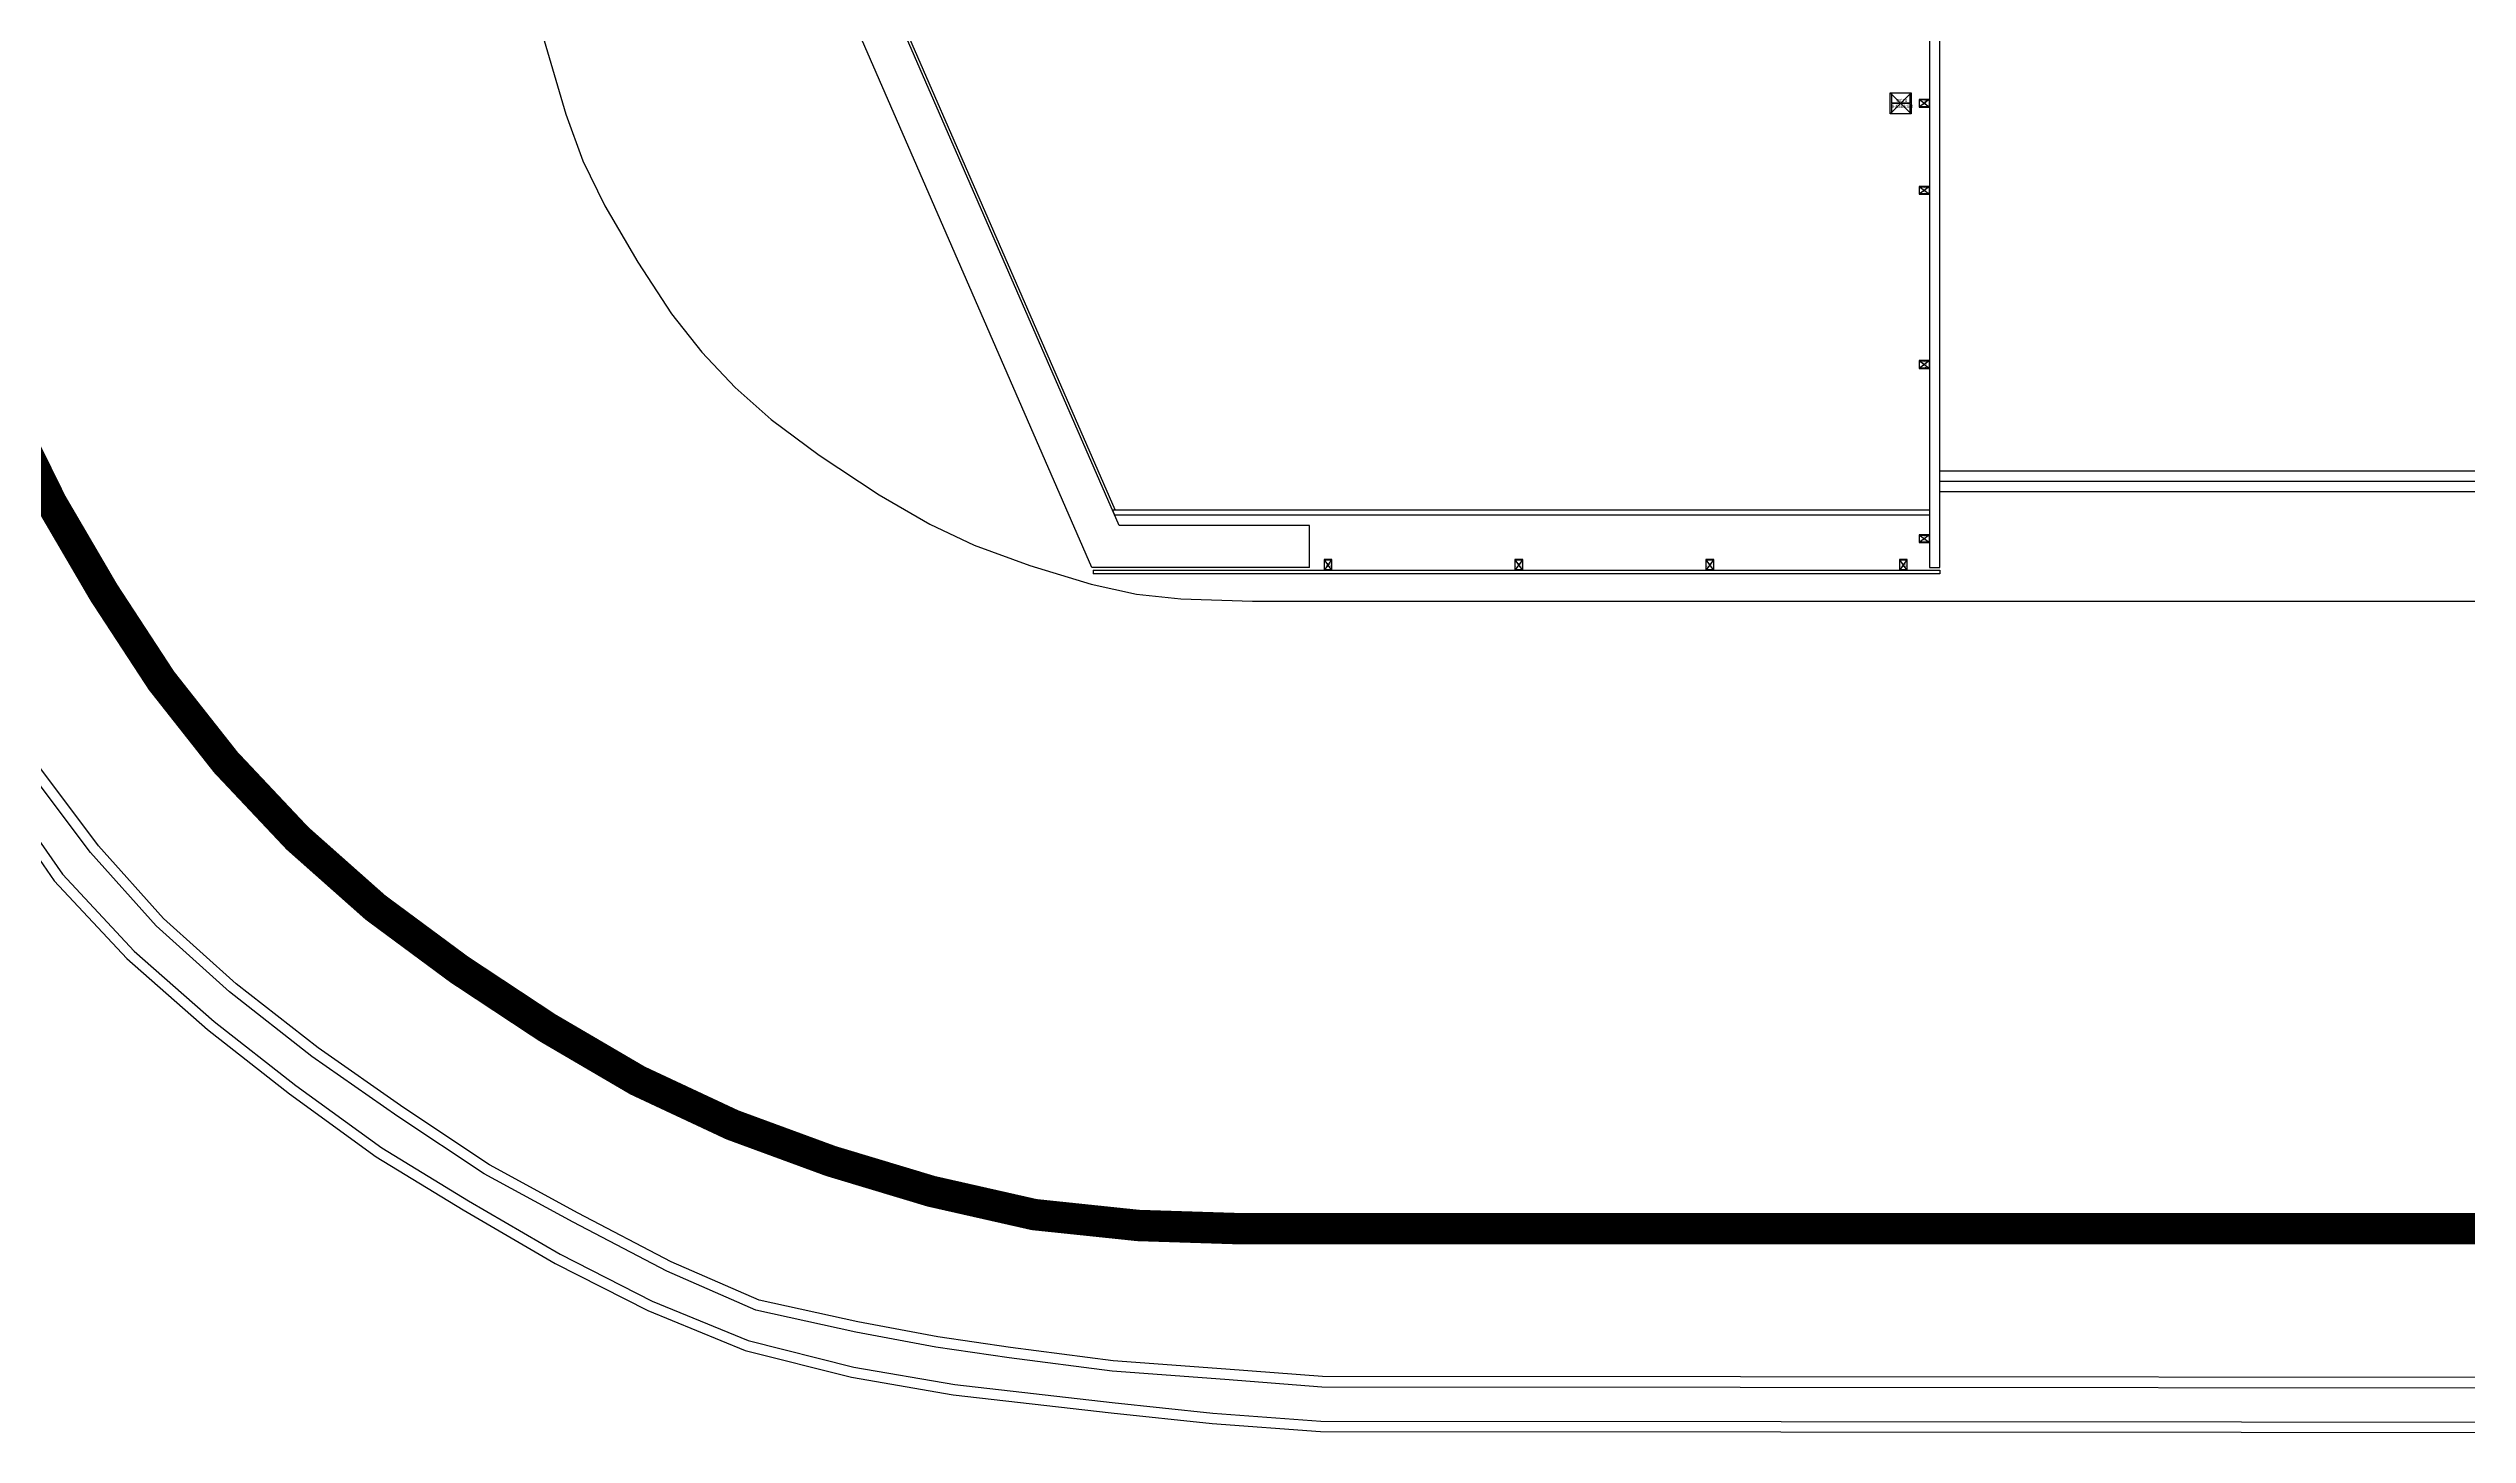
# Model space of a CAD drawing. Header units: millimetres. Extents: x -26983 to 60590, y 825 to 42375.
# Drawn here: x 55604 to 56509, y 16828 to 17347 of the extents above; entities that cross this region are included whole.
import ezdxf
from ezdxf.enums import TextEntityAlignment as Align

# ---------------------------------------------------------------- set-up
doc = ezdxf.new("R2010")
doc.units = ezdxf.units.MM
doc.header["$LTSCALE"] = 100
doc.header["$MEASUREMENT"] = 0
doc.header["$PDSIZE"] = -10
doc.layers.get('0').update_dxf_attribs({"linetype": 'CONTINUOUS'})
doc.layers.get('Defpoints').update_dxf_attribs({"color": 171, "linetype": 'CONTINUOUS'})
for name, color, linetype in [('ELE9', 9, 'CONTINUOUS'), ('h COLUMN', 252, 'CONTINUOUS'), ('WC', 2, 'CONTINUOUS')]:
    doc.layers.add(name, color=color, linetype=linetype)
doc.styles.add('TE', font='malgun_0.ttf')

# ---------------------------------------------------------------- blocks, each defined once
blk = doc.blocks.new('*U205')
at = {"color": 0, "linetype": 'ByBlock'}
for p, q in [((100, 75), (-100, 75)), ((-100, 75), (-100, -75)), ((-94, 69), (94, 69)), ((-94, -69), (-94, 69)), ((94, 69), (94, -69)), ((100, -75), (100, 75)), ((-100, -75), (100, -75)), ((94, -69), (-94, -69))]:
    blk.add_line(p, q, dxfattribs=at)
at = {"layer": 'Defpoints'}
blk.add_point((0, 0), dxfattribs=at)
blk = doc.blocks.new('WC2')
at = {"layer": 'h COLUMN', "ltscale": 0.1}
for p, q in [((69, -94), (-69, 94)), ((69, 94), (-69, -94))]:
    blk.add_line(p, q, dxfattribs=at)
at = {"layer": 'h COLUMN', "ltscale": 0.1, "rotation": 90}
blk.add_blockref('*U205', (0, 0), dxfattribs=at)
at = {"layer": 'Defpoints', "style": 'TE'}
for s, width, p in [('WC2', 0.8, (-34, 19)), ('ㅁ-200x150x6', 0.5, (-65, -24))]:
    blk.add_text(s, height=30, dxfattribs=dict(at, width=width)).set_placement(p, align=Align.MIDDLE_LEFT)
blk = doc.blocks.new('WC10')
at = {"color": 3}
blk.add_lwpolyline([(179, 200), (200, 200), (200, -200), (179, -200), (179, -6), (-179, -6), (-179, -200), (-200, -200), (-200, 200), (-179, 200), (-179, 6), (179, 6)], close=True, dxfattribs=at)
at = {"layer": 'Defpoints', "ltscale": 10000}
for p, q in [((200, -200), (-200, 200)), ((-200, -200), (200, 200))]:
    blk.add_line(p, q, dxfattribs=at)
blk.add_lwpolyline([(-200, 200), (200, 200), (200, -200), (-200, -200)], close=True, dxfattribs=at)
at = {"layer": 'Defpoints', "style": 'TE'}
for s, width, p in [('WC10', 0.8, (-87, 54)), ('H-400x400x13x21', 0.5, (-159, -59))]:
    blk.add_text(s, height=60, dxfattribs=dict(at, width=width)).set_placement(p, align=Align.MIDDLE_LEFT)
blk = doc.blocks.new('지하2층 WC1 2 배치')
at = {"layer": 'WC'}
for name, p in [('WC10', (38150, -96375)), ('WC2', (27200, -105200)), ('WC2', (30850, -105200)), ('WC2', (34500, -105200)), ('WC2', (38200, -105200))]:
    blk.add_blockref(name, p, dxfattribs=at)
at = {"layer": 'WC', "rotation": 90}
for p in [(38600, -96375), (38600, -98040), (38600, -101370), (38600, -104700)]:
    blk.add_blockref('WC2', p, dxfattribs=at)
blk = doc.blocks.new('B2FF')
at = {"layer": 'ELE9', "color": 253, "ltscale": 10, "const_width": 600}
blk.add_lwpolyline([(37103758.1, 628595.8), (37125881, 544550.2), (37126442.4, 542638.1), (37127113.5, 540773.4), (37128023, 538925.2), (37129022.1, 537216.6), (37130122.3, 535533.5), (37131354.5, 533970.1), (37132725.1, 532515.4), (37134215.4, 531193.6), (37135817.6, 530008), (37137502.3, 528894.9), (37139226.5, 527885.6), (37141038.2, 527037.7), (37142920.8, 526346), (37144842.9, 525767.3), (37146808.3, 525322.4), (37148796.9, 525114.2), (37150790.4, 525050.9), (37359310.2, 525050.9)], dxfattribs=at)
at = {"layer": 'ELE9', "color": 253, "ltscale": 0.1}
for points in [[(37147911.4, 537696.3), (37124524.7, 591369.2), (37124524.7, 630346.3), (37174174.7, 630346.3), (37174174.7, 643846.3), (37351674.7, 643846.3), (37351674.7, 638946.3), (37355274.7, 638946.3), (37355274.7, 623346.3), (37351674.7, 623346.3)], [(37152074.7, 537696.3), (37152074.7, 538496.3), (37148435.5, 538496.3), (37141674.7, 554012.4), (37141674.7, 554646.3), (37141186.7, 554658.3), (37141174.7, 555146.3), (37141180.6, 555146.3), (37136719.3, 565385.1), (37136719.3, 565496.3), (37135919.3, 565496.3), (37135919.3, 566296.3), (37136322.3, 566296.3), (37130244, 580246.2)], [(37148359.3, 538796.3), (37141724.7, 554022.8), (37141724.7, 555196.3), (37141213.4, 555196.3), (37136769.3, 565395.5), (37136769.3, 566346.3), (37136355, 566346.3), (37130294, 580256.6)], [(37172249.7, 566846.3), (37163924.7, 566846.3), (37163924.7, 537696.3)], [(37163924.7, 537696.3), (37164124.7, 537696.3), (37164124.7, 566846.3)], [(37116312, 565896.3), (37122199.4, 543619.6), (37122796.6, 541402.1), (37123978.7, 538566.4), (37125311, 535882.7), (37126946.4, 533334.3), (37128074.8, 531703.9), (37129463.6, 530217.6), (37131002.5, 528863), (37132569.5, 527634.2), (37134226, 526429.5), (37135892.5, 525411.3), (37137647.6, 524388.6), (37139420.2, 523487.8), (37141280.7, 522722.3), (37143316.1, 522211.8), (37145260.3, 521877.2), (37148279.2, 521533.4), (37150208.7, 521326.5), (37152281.3, 521174.8), (37231492.1, 521115.5), (37298874.7, 521127.7)], [(37116518.8, 565896.3), (37122392.6, 543671.1), (37122986.3, 541466.9), (37124160.8, 538649.4), (37125485.3, 535981.5), (37127112.9, 533445.2), (37128230.9, 531829.7), (37129603, 530361.3), (37131130.4, 529016.9), (37132690, 527793.8), (37134337.2, 526596), (37135994.9, 525583), (37137743.4, 524564.3), (37139503.7, 523669.7), (37141343.4, 522912.8), (37143357.5, 522407.6), (37145288.6, 522075.3), (37148301.2, 521732.2), (37150226.7, 521525.7), (37152288.7, 521374.8), (37231492.3, 521315.5), (37298874.7, 521327.7)], [(37257374.5, 521985.7), (37231258.7, 521999.3), (37184291.4, 521999.7), (37152310, 522025.7), (37150456.2, 522169.6), (37148298.8, 522330.1), (37146331.5, 522582), (37144931.3, 522784.9), (37143400, 523076.2), (37141489.8, 523496), (37139783, 524238.3), (37137994.8, 525175.5), (37136290.4, 526104.9), (37134643.9, 527196.7), (37133000.9, 528347.9), (37131421.7, 529582.2), (37130022, 530841.4), (37128766.5, 532245.8), (37127631.8, 533758.2), (37125825.7, 536689.4), (37124689.4, 538975.4), (37123600, 541581.1), (37122942, 543909.9), (37117141.8, 565896.3)], [(37257574.4, 522185.6), (37231258.8, 522199.3), (37184291.4, 522199.7), (37152317.9, 522225.7), (37150471.3, 522369), (37148319, 522529.2), (37146358.6, 522780.2), (37144964.3, 522982.2), (37143440.1, 523272.2), (37141551.7, 523687.1), (37139869.4, 524418.8), (37138089.1, 525351.9), (37136393.7, 526276.3), (37134756.6, 527361.9), (37133120, 528508.7), (37131550.4, 529735.5), (37130163.9, 530982.8), (37128921.3, 532372.7), (37127797.3, 533870.9), (37126000.7, 536786.6), (37124871.4, 539058.6), (37123789.2, 541647.1), (37123134.9, 543962.6), (37117348.7, 565896.3)], [(37164124.7, 539546.3), (37339249.7, 539546.3)], [(37148304.7, 538796.3), (37163924.7, 538796.3), (37163924.7, 538696.3), (37148348.3, 538696.3), (37148304.7, 538796.3)], [(37152074.7, 537696.3), (37147911.4, 537696.3)], [(37147933.2, 537646.3), (37164124.7, 537646.3), (37164124.7, 537571.3), (37147933.2, 537571.3)], [(37147933.2, 537646.3), (37147933.2, 537571.3)]]:
    blk.add_lwpolyline(points, dxfattribs=at)
at = {"layer": 'ELE9', "color": 253}
blk.add_lwpolyline([(37128670, 581095.9), (37137442.7, 547768.5), (37137855.2, 546363.4), (37138177.1, 545468.9), (37138599.6, 544610.4), (37139230, 543532.2), (37139875.9, 542544.3), (37140451.6, 541813.8), (37141090.1, 541136.1), (37141780.5, 540523.8), (37142699.2, 539843.9), (37143845.7, 539086.4), (37144812.6, 538520.4), (37145659.3, 538124.2), (37146723.2, 537733.2), (37147900.9, 537378.7), (37148764.4, 537183.2), (37149613, 537094.4), (37150980.9, 537050.9), (37359310.2, 537050.9)], dxfattribs=at)
at = {"layer": 'ELE9', "color": 253, "ltscale": 0.1}
for points in [[(37164124.7, 539346.3), (37310874.7, 539346.3), (37310874.7, 533131.4, -0.1867114), (37307749.7, 525054.7, -0.1867114)], [(37164124.7, 539146.3), (37310674.7, 539146.3), (37310674.7, 533131.4, -0.1908456), (37307473.9, 525050.9)]]:
    blk.add_lwpolyline(points, format="xyb", dxfattribs=at)
at = {"layer": 'ELE9', "color": 253}
blk.add_blockref('지하2층 WC1 2 배치', (37125224.7, 642946.3), dxfattribs=at)

msp = doc.modelspace()

# ---------------------------------------------------------------- block references
at = {"xscale": 0.01956471256889679, "yscale": 0.01956471256889679, "zscale": 0.01956471256889679}
msp.add_blockref('B2FF', (-670794.07, 6632.61), dxfattribs=at)

doc.saveas('drawing.dxf')
